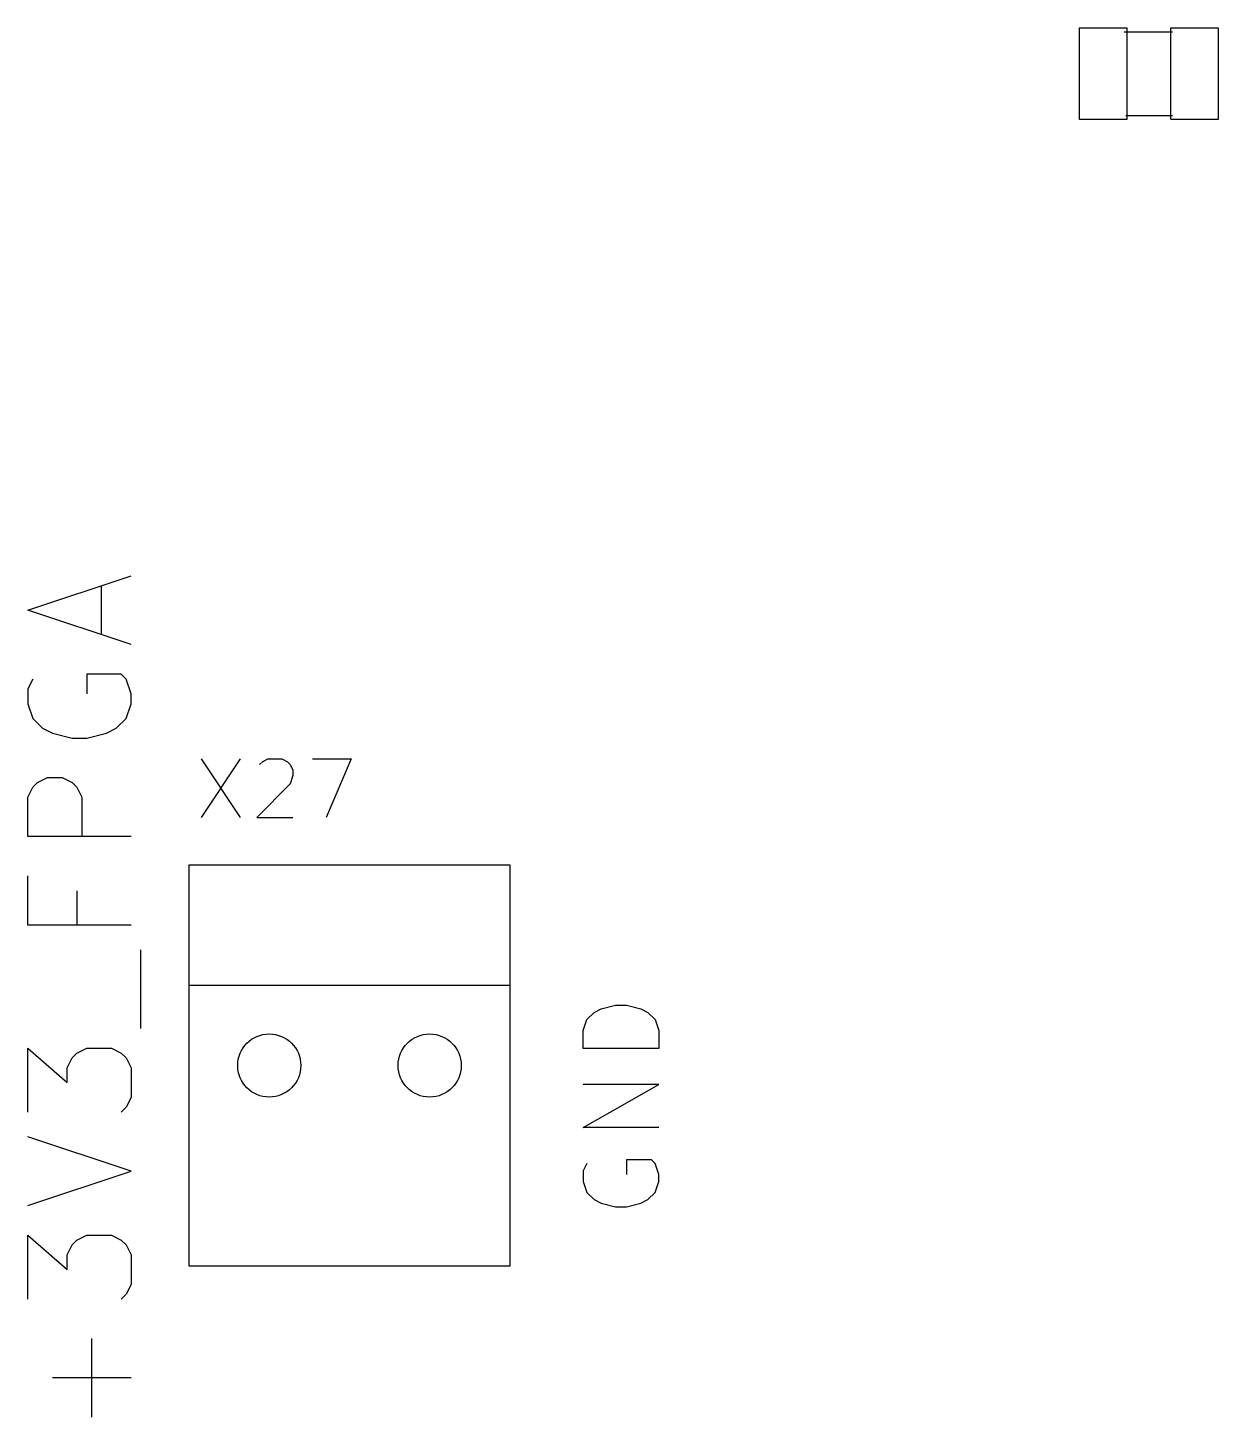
# Model space of a CAD drawing. Header units: millimetres. Extents: x 0 to 280, y 0 to 300.
# Drawn here: x 159.26 to 178.11, y 49.73 to 71.73 of the extents above; entities that cross this region are included whole.
import ezdxf

# ---------------------------------------------------------------- set-up
doc = ezdxf.new("R2010")
doc.units = ezdxf.units.MM
for name, color, linetype, true_color in [('Edge.Cuts', 254, 'CONTINUOUS', 0xd0d2cd), ('F.Fab', 9, 'CONTINUOUS', 0xafafaf), ('F.Silkscreen', 41, 'CONTINUOUS', 0xf2eda1)]:
    doc.layers.add(name, color=color, linetype=linetype, true_color=true_color)

msp = doc.modelspace()

# ---------------------------------------------------------------- linework, layer by layer
at = {"layer": 'Edge.Cuts'}
for centre in [(163.08, 55.3), (165.62, 55.3)]:
    msp.add_circle(centre, 0.5, dxfattribs=at)
at = {"layer": 'F.Fab', "linetype": 'CONTINUOUS'}
for p, q in [((175.9078, 70.2761), (175.9078, 71.7262)), ((175.9078, 71.7262), (176.6579, 71.7262)), ((176.6579, 71.7262), (176.6579, 70.2761)), ((177.3556, 70.2761), (177.3556, 71.7262)), ((177.3556, 71.7262), (178.1057, 71.7262)), ((178.1057, 71.7262), (178.1057, 70.2761)), ((176.619, 71.66), (177.381, 71.66)), ((176.6579, 70.2761), (175.9078, 70.2761)), ((176.644, 70.34), (177.381, 70.34)), ((178.1057, 70.2761), (177.3556, 70.2761)), ((159.256657, 62.507552), (160.892417, 63.052805)), ((160.425057, 62.118085), (160.425057, 62.897018)), ((160.892417, 61.962298), (159.256657, 62.507552)), ((159.33455, 61.417045), (159.256657, 61.261258)), ((160.73663, 61.494938), (160.191377, 61.494938)), ((160.191377, 61.494938), (160.191377, 61.183365)), ((160.814524, 61.417045), (160.73663, 61.494938)), ((160.892417, 61.183365), (160.814524, 61.417045)), ((159.256657, 61.261258), (159.256657, 61.027578)), ((160.892417, 61.027578), (160.892417, 61.183365)), ((159.256657, 61.027578), (159.33455, 60.793898)), ((160.814524, 60.793898), (160.892417, 61.027578)), ((159.33455, 60.793898), (159.490337, 60.638112)), ((160.658737, 60.638112), (160.814524, 60.793898)), ((159.490337, 60.638112), (159.646124, 60.560218)), ((159.646124, 60.560218), (159.957697, 60.482325)), ((159.957697, 60.482325), (160.191377, 60.482325)), ((160.191377, 60.482325), (160.50295, 60.560218)), ((160.50295, 60.560218), (160.658737, 60.638112)), ((159.412444, 59.781285), (159.56823, 59.859178)), ((159.56823, 59.859178), (159.80191, 59.859178)), ((159.80191, 59.859178), (159.957697, 59.781285)), ((159.256657, 59.547605), (159.33455, 59.703392)), ((159.33455, 59.703392), (159.412444, 59.781285)), ((159.957697, 59.781285), (160.03559, 59.703392)), ((160.03559, 59.703392), (160.113484, 59.547605)), ((159.256657, 58.924458), (159.256657, 59.547605)), ((160.113484, 59.547605), (160.113484, 58.924458)), ((160.892417, 58.924458), (159.256657, 58.924458)), ((159.256657, 57.522378), (159.256657, 58.301312)), ((160.03559, 58.067632), (160.03559, 57.522378)), ((160.892417, 57.522378), (159.256657, 57.522378)), ((161.048204, 55.886619), (161.048204, 57.132912)), ((168.108496, 56.025959), (168.222401, 56.139864)), ((168.222401, 56.139864), (168.336306, 56.196817)), ((168.336306, 56.196817), (168.564115, 56.253769)), ((168.564115, 56.253769), (168.734972, 56.253769)), ((168.734972, 56.253769), (168.962782, 56.196817)), ((168.962782, 56.196817), (169.076687, 56.139864)), ((169.076687, 56.139864), (169.190592, 56.025959)), ((168.051544, 55.855102), (168.108496, 56.025959)), ((169.190592, 56.025959), (169.247544, 55.855102)), ((168.051544, 55.57034), (168.051544, 55.855102)), ((169.247544, 55.855102), (169.247544, 55.57034)), ((159.256657, 54.562432), (159.256657, 55.575045)), ((159.256657, 55.575045), (159.879804, 55.029792)), ((159.957697, 55.419258), (160.03559, 55.497152)), ((160.03559, 55.497152), (160.191377, 55.575045)), ((160.191377, 55.575045), (160.580844, 55.575045)), ((160.580844, 55.575045), (160.73663, 55.497152)), ((160.73663, 55.497152), (160.814524, 55.419258)), ((169.247544, 55.57034), (168.051544, 55.57034)), ((159.879804, 55.263472), (159.957697, 55.419258)), ((159.879804, 55.029792), (159.879804, 55.263472)), ((160.814524, 55.419258), (160.892417, 55.263472)), ((160.892417, 55.263472), (160.892417, 54.796112)), ((168.051544, 54.317388), (169.247544, 55.000817)), ((169.247544, 55.000817), (168.051544, 55.000817)), ((160.892417, 54.796112), (160.814524, 54.640325)), ((160.814524, 54.640325), (160.73663, 54.562432)), ((160.892417, 53.627712), (159.256657, 54.172965)), ((169.247544, 54.317388), (168.051544, 54.317388)), ((168.108496, 53.747865), (168.051544, 53.63396)), ((169.133639, 53.804817), (168.734972, 53.804817)), ((168.734972, 53.804817), (168.734972, 53.577007)), ((169.190592, 53.747865), (169.133639, 53.804817)), ((169.247544, 53.577007), (169.190592, 53.747865)), ((159.256657, 53.082458), (160.892417, 53.627712)), ((168.051544, 53.63396), (168.051544, 53.463103)), ((168.051544, 53.463103), (168.108496, 53.292246)), ((169.190592, 53.292246), (169.247544, 53.463103)), ((169.247544, 53.463103), (169.247544, 53.577007)), ((168.108496, 53.292246), (168.222401, 53.178341)), ((169.076687, 53.178341), (169.190592, 53.292246)), ((168.222401, 53.178341), (168.336306, 53.121388)), ((168.336306, 53.121388), (168.564115, 53.064436)), ((168.564115, 53.064436), (168.734972, 53.064436)), ((168.734972, 53.064436), (168.962782, 53.121388)), ((168.962782, 53.121388), (169.076687, 53.178341)), ((159.256657, 51.602485), (159.256657, 52.615098)), ((159.256657, 52.615098), (159.879804, 52.069845)), ((160.03559, 52.537205), (160.191377, 52.615098)), ((160.191377, 52.615098), (160.580844, 52.615098)), ((160.580844, 52.615098), (160.73663, 52.537205)), ((159.879804, 52.303525), (159.957697, 52.459311)), ((159.957697, 52.459311), (160.03559, 52.537205)), ((160.73663, 52.537205), (160.814524, 52.459311)), ((160.814524, 52.459311), (160.892417, 52.303525)), ((159.879804, 52.069845), (159.879804, 52.303525)), ((160.892417, 52.303525), (160.892417, 51.836165)), ((160.892417, 51.836165), (160.814524, 51.680378)), ((160.814524, 51.680378), (160.73663, 51.602485)), ((160.26927, 49.733044), (160.26927, 50.979338)), ((160.892417, 50.356191), (159.646124, 50.356191))]:
    msp.add_line(p, q, dxfattribs=at)
at = {"layer": 'F.Fab'}
for centre in [(163.08, 55.3), (165.62, 55.3)]:
    msp.add_circle(centre, 0.5, dxfattribs=at)
at = {"layer": 'F.Silkscreen', "linetype": 'CONTINUOUS'}
for p, q in [((162.002237, 60.152463), (162.61861, 59.227903)), ((162.61861, 60.152463), (162.002237, 59.227903)), ((162.926796, 60.06441), (162.970823, 60.108436)), ((162.970823, 60.108436), (163.058876, 60.152463)), ((163.058876, 60.152463), (163.27901, 60.152463)), ((163.27901, 60.152463), (163.367063, 60.108436)), ((163.367063, 60.108436), (163.41109, 60.06441)), ((163.41109, 60.06441), (163.455116, 59.976356)), ((163.763303, 60.152463), (164.379676, 60.152463)), ((164.379676, 60.152463), (163.983436, 59.227903)), ((163.455116, 59.888303), (163.41109, 59.756223)), ((163.455116, 59.976356), (163.455116, 59.888303)), ((163.41109, 59.756223), (162.88277, 59.227903)), ((162.88277, 59.227903), (163.455116, 59.227903)), ((161.81, 58.475), (166.89, 58.475)), ((161.81, 56.57), (161.81, 58.475)), ((166.89, 58.475), (166.89, 56.57)), ((161.81, 56.57), (166.89, 56.57)), ((161.81, 52.125), (161.81, 56.57)), ((166.89, 56.57), (166.89, 52.125)), ((166.89, 52.125), (161.81, 52.125))]:
    msp.add_line(p, q, dxfattribs=at)
at = {"layer": 'F.Silkscreen'}
for centre in [(163.08, 55.3), (165.62, 55.3)]:
    msp.add_circle(centre, 0.5, dxfattribs=at)

doc.saveas('drawing.dxf')
